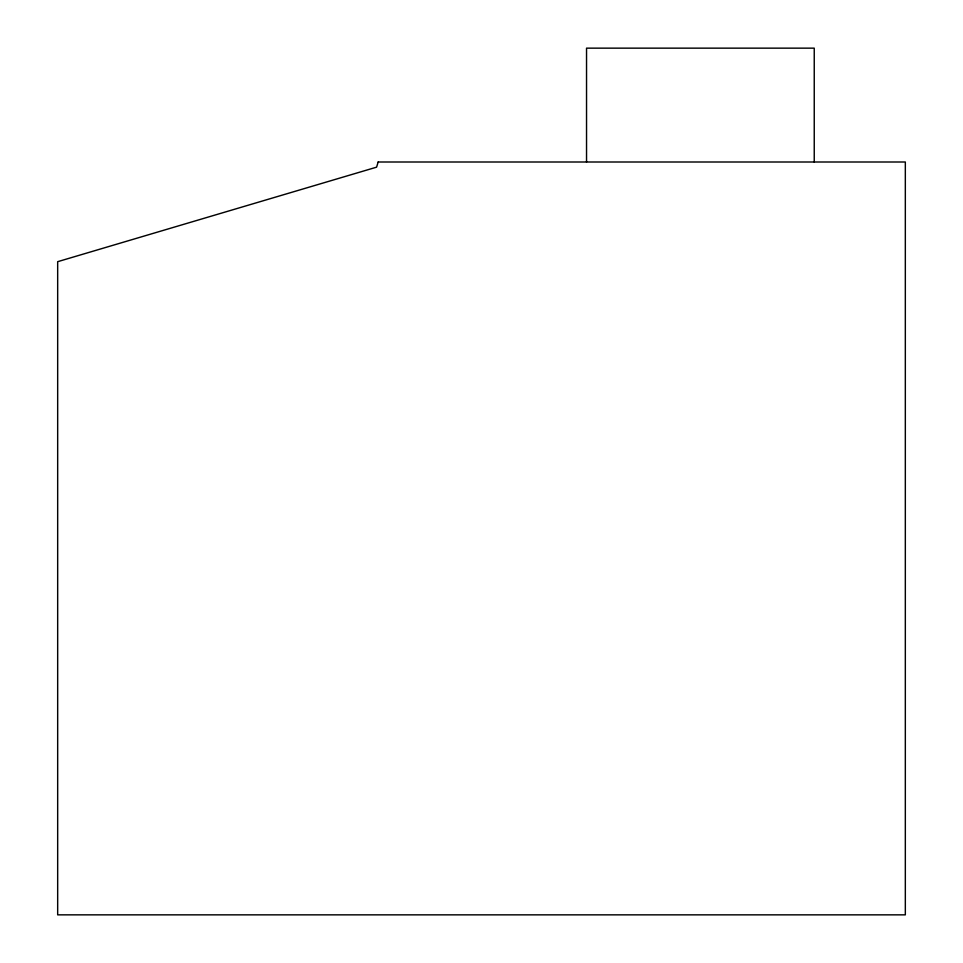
<?xml version="1.0" encoding="UTF-8"?>
<svg xmlns="http://www.w3.org/2000/svg" width="963" height="963" viewBox="0 0 963 963"><rect width="100%" height="100%" fill="white"/><g stroke="black" fill="none" stroke-linecap="round" stroke-linejoin="round"><path stroke-width="1.44" d="M814.241 162.001L814.241 48.15L586.539 48.15L586.539 162.001M378.17 162.001L376.593 167.165L57.672 261.683L57.672 914.85L905.328 914.85L905.328 162.001L378.17 162.001"/></g></svg>
